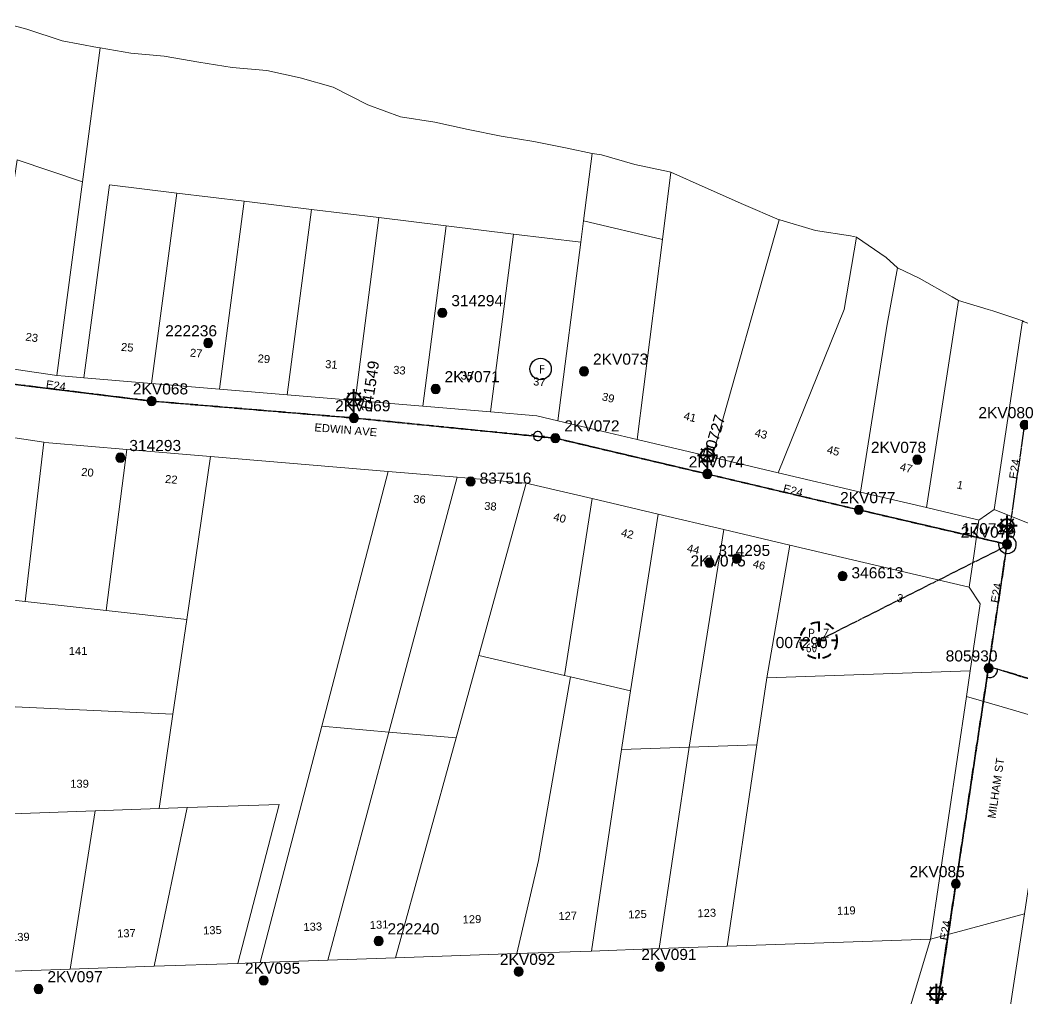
# Model space of a CAD drawing. Header units: metres. Extents: x 267914 to 271639, y 6093026 to 6094842.
# Drawn here: x 270891.3 to 271116.8, y 6094183.7 to 6094403.7 of the extents above; entities that cross this region are included whole.
import ezdxf
from ezdxf.enums import TextEntityAlignment as Align

# ---------------------------------------------------------------- set-up
doc = ezdxf.new("R2010")
doc.units = ezdxf.units.M
doc.linetypes.add('Cable Exist OH', pattern=[1, 1, 0])
doc.linetypes.add('Dash', pattern=[5, 3, -2])
doc.layers.get('0').update_dxf_attribs({"color": 6})
doc.layers.add('Cadastre Land Parcels_SP_EXT', color=9, linetype='Continuous', lineweight=5)
doc.layers.add('Cadastre Roads_SP_EXT', color=9, linetype='Continuous', lineweight=5)
for name, color, linetype in [('Equip_SL_EXT', 7, 'Continuous'), ('Equip_SP_HV_EXT', 7, 'Continuous'), ('Equip_SP_LV_EXT', 7, 'Continuous'), ('Equip_SP_SL_EXT', 7, 'Continuous'), ('Mains_HV_EXT', 7, 'Continuous'), ('Mains_LV_EXT', 7, 'Continuous'), ('Mains_SL_EXT', 7, 'Continuous'), ('OH_Details_SP_MISC', 7, 'Continuous'), ('SupportsOH_SP_TR_HV_LV_SL_EXT', 7, 'Continuous')]:
    doc.layers.add(name, color=color, linetype=linetype)
doc.layers.get('0').freeze()
doc.styles.add('iecARIAL', font='arial.ttf', dxfattribs={"height": 2})
doc.styles.add('iecISOCP', font='isocp.shx')
doc.styles.add('IESYMBOL1', font='isocp.shx')
doc.styles.add('POLE_LABEL', font='arial.ttf')
doc.styles.add('SLCP_LABEL', font='arial.ttf', dxfattribs={"height": 3.5})
doc.styles.get("Standard").update_dxf_attribs({"font": 'arial.ttf'})

# ---------------------------------------------------------------- blocks, each defined once
blk = doc.blocks.new('LV_OH_LINKS_OPEN_EXT')
for p, q in [((-0.17, 4.97), (-0.17, 5.46)), ((0.17, 4.97), (0.17, 5.46)), ((-0.17, 3), (-0.17, 2.5)), ((0.17, 3), (0.17, 2.5))]:
    blk.add_line(p, q)
blk.add_lwpolyline([(0, 2.99, 1), (0, 4.98, 1)], format="xyb", close=True)
at = {"flags": 9}
for tag, p in [('ACTUAL_STATUS', (0, 0)), ('CONSTRUCTED_VOLTAGE', (0, -0.2)), ('OPERATING_VOLTAGE', (0, -0.6)), ('ORIENTATION', (0, -0.8)), ('OWNED_BY', (0, -1)), ('STATE', (0, -1.2)), ('SWITCH_TYPE', (0, -1.4)), ('NO_PHASES', (0, -0.4)), ('USAGE', (0, -1.6)), ('LEGEND', (0, -1.8)), ('NOTES', (0, -2))]:
    blk.add_attdef(tag, text='', height=0.2, dxfattribs=at).set_placement(p, align=Align.MIDDLE_LEFT)
at = {"flags": 1}
blk.add_attdef('Z', (0, 0), '', height=0.2, dxfattribs=at)
blk = doc.blocks.new('SL_LANTERN_EXT')
at = {"lineweight": 40}
for p, q in [((-1.46, 5.68), (-1.06, 5.28)), ((0, 1.97), (0, 6.47)), ((1.46, 5.68), (1.06, 5.28)), ((-2.25, 4.22), (2.25, 4.22)), ((-1.46, 2.76), (-1.06, 3.16)), ((0, 0), (0, 2.72)), ((1.46, 2.76), (1.06, 3.16))]:
    blk.add_line(p, q, dxfattribs=at)
blk.add_circle((0, 4.22), 1.5, dxfattribs=at)
at = {"style": 'iecARIAL', "flags": 8}
blk.add_attdef('ASSET_NUM', (1.5, 1.5), '', height=2.5, dxfattribs=at)
for tag, p, height, flags in [('OPERATING_VOLTAGE', (0.98, -1.65), 0.2, 9), ('ORIENTATION', (0.98, -1.85), 0.2, 9), ('OWNED_BY', (0.98, -2.05), 0.2, 9), ('STATE', (0.98, -2.25), 0.2, 9), ('CONSTRUCTED_VOLTAGE', (0.98, -0.65), 0.2, 9), ('CONTROL_TYPE', (0.98, -0.85), 0.2, 9), ('LANTERN_PURPOSE', (0.98, -1.05), 0.2, 9), ('LANTERN_TYPE', (0.98, -1.25), 0.2, 9), ('NO_PHASES', (0.98, -1.45), 0.2, 9), ('USAGE', (0.98, -2.45), 0.2, 9), ('LNUMBER', (2.18, -3.25), 2.5, 8), ('CEXIST', (0.98, -2.65), 0.2, 9), ('CNEW', (0.98, -2.85), 0.2, 9), ('CNUMBER', (0.98, -3.05), 0.2, 9), ('CREMOVE', (0.98, -3.25), 0.2, 9), ('CREPLACE', (0.98, -3.45), 0.2, 9), ('LKINGHEIGHT', (0.98, -3.65), 0.2, 9), ('LBRACKET', (0.98, -3.85), 0.2, 9), ('LBRACKETVOCAB', (0.98, -4.05), 0.2, 9), ('LCATEGORY', (0.98, -4.25), 0.2, 9), ('LCHARGE1', (0.98, -4.45), 0.2, 9), ('LCHARGE1PERCENT', (0.98, -4.65), 0.2, 9), ('LCHARGE2', (0.98, -4.85), 0.2, 9), ('LCHARGE2PERCENT', (0.98, -5.05), 0.2, 9), ('LCHARGE3', (0.98, -5.25), 0.2, 9), ('LCHARGE3PERCENT', (0.98, -5.45), 0.2, 9), ('LEXIST', (0.98, -5.65), 0.2, 9), ('LLAMP', (0.98, -5.85), 0.2, 9), ('LLAMPVOCAB', (0.98, -6.05), 0.2, 9), ('LMAST', (0.98, -6.25), 0.2, 9), ('LMASTVOCAB', (0.98, -6.45), 0.2, 9), ('LNEW', (0.98, -6.65), 0.2, 9), ('LANTNUMBER', (0.98, -6.85), 0.2, 9), ('LOUTREACH', (0.98, -7.25), 0.2, 9), ('LOUTREACHVOCAB', (0.98, -7.45), 0.2, 9), ('LRATECODE', (0.98, -7.65), 0.2, 9), ('LREMOVE', (0.98, -7.85), 0.2, 9), ('LREPLACE', (0.98, -8.05), 0.2, 9), ('LTYPE', (0.98, -8.25), 0.2, 9), ('LTYPEVOCAB', (0.98, -8.45), 0.2, 9), ('LEGEND', (0.98, -8.65), 0.2, 9), ('LOCATION', (0.98, -8.85), 0.2, 9), ('NOTES', (0.98, -9.05), 0.2, 9), ('STREETNAME', (0.98, -9.25), 0.2, 9), ('SUBURB', (0.98, -9.45), 0.2, 1)]:
    blk.add_attdef(tag, p, '', height=height, dxfattribs=dict(flags=flags))
blk = doc.blocks.new('POLE_EXT')
blk.add_hatch(color=256).paths.add_polyline_path([(-1, 0, 1), (1, 0, 1)])
blk.add_lwpolyline([(-1, 0, 1), (1, 0, 1)], format="xyb", close=True)
for tag, height, flags, p in [('pNumber', 2.5, 8, (-17.84, 2.07)), ('OWNED_BY', 0.2, 9, (1.35, -0.4)), ('SPECIAL_USE', 0.2, 9, (1.35, -0.8)), ('STATE', 0.2, 9, (1.35, -1)), ('cLV', 0.2, 9, (1.35, -1.4)), ('hDepth', 0.2, 9, (1.35, -1.6)), ('hDia', 0.2, 9, (1.35, -1.8)), ('cHV', 0.2, 9, (1.35, -2)), ('PARENT', 0.2, 9, (1.35, -0.6)), ('USAGE', 0.2, 9, (1.35, -1.2)), ('LBRACKET', 0.2, 9, (1.35, -2.2)), ('cLinedev', 0.2, 9, (1.35, -3.4)), ('pExisting', 0.2, 9, (1.35, -3.8)), ('pFooting', 0.2, 9, (1.35, -4.4)), ('pNew', 0.2, 9, (1.35, -4.6)), ('LExisting', 0.2, 9, (1.35, -2.4)), ('LANTNUMBER', 0.2, 9, (1.35, -2.6)), ('LOther', 0.2, 9, (1.35, -2.8)), ('LRemove', 0.2, 9, (1.35, -3)), ('LEGEND', 0.2, 9, (1.35, -3.2)), ('LOCATION', 0.2, 9, (1.35, -3.6)), ('PFNUMBER', 0.2, 9, (1.35, -4)), ('NEWPFNUMBER', 0.2, 9, (1.35, -4.2)), ('pRelocate', 0.2, 9, (1.35, -5)), ('pRemove', 0.2, 9, (1.35, -5.2)), ('pReplace', 0.2, 9, (1.35, -5.4)), ('pStay', 0.2, 9, (1.35, -5.6)), ('pType', 0.2, 9, (1.35, -5.8)), ('cspan', 0.2, 9, (1.35, -6)), ('STREETNAME', 0.2, 9, (1.35, -6.2)), ('SUBURB', 0.2, 9, (1.35, -6.4)), ('NOTES', 0.2, 9, (1.35, -6.6)), ('MAINTAINED_BY', 0.2, 9, (1.36, -6.81)), ('OPERATED_BY', 0.2, 9, (1.36, -7.01))]:
    blk.add_attdef(tag, text='', height=height, dxfattribs=dict(flags=flags)).set_placement(p, align=Align.MIDDLE_LEFT)
at = {"style": 'POLE_LABEL'}
for tag, height, flags, p in [('ASSET_NUM', 2.5, 8, (2, 2)), ('STRUCTURE_PLANT_NUMBER', 0.2, 9, (1.35, 0.03)), ('STREET_CODE', 0.2, 9, (1.35, -0.2))]:
    blk.add_attdef(tag, text='', height=height, dxfattribs=dict(at, flags=flags)).set_placement(p, align=Align.MIDDLE_LEFT)
at = {"flags": 1}
blk.add_attdef('Z', (1.35, -7.33), '', height=0.2, dxfattribs=at)
blk = doc.blocks.new('FAULT_INDICATOR_MANUAL_EXT')
blk.add_circle((0, 0), 2.4)
at = {"insert": (-0.28, 0.92), "char_height": 2, "width": 1.2998, "attachment_point": 1, "style": 'iecISOCP'}
blk.add_mtext('F', dxfattribs=at)
for tag, height, flags, p in [('ASSET_NUM', 2.5, 8, (2, 2)), ('STREET_CODE', 0.2, 9, (1.5, 0)), ('CONSTRUCTED_VOLTAGE', 0.2, 9, (1.5, -0.2)), ('OPERATING_VOLTAGE', 0.2, 9, (1.5, -0.8)), ('ORIENTATION', 0.2, 9, (1.5, -1)), ('OWNED_BY', 0.2, 9, (1.5, -1.2)), ('STATE', 0.2, 9, (1.5, -1.4)), ('STREETNAME', 0.2, 9, (1.5, -2.2)), ('FLITE_NUMBER', 0.2, 9, (1.5, -0.4)), ('USAGE', 0.2, 9, (1.5, -1.6)), ('LEGEND', 0.2, 9, (1.5, -1.8)), ('LOCATION', 0.2, 9, (1.5, -2)), ('INDICATOR_TYPE', 0.2, 9, (1.5, -0.6)), ('SUBURB', 0.2, 9, (1.5, -2.4)), ('Z', 0.2, 1, (1.5, -2.8)), ('NOTES', 0.2, 9, (1.5, -2.6))]:
    blk.add_attdef(tag, text='', height=height, dxfattribs=dict(flags=flags)).set_placement(p, align=Align.MIDDLE_LEFT)
blk = doc.blocks.new('SLCP_ZELL_EXT')
blk.add_wipeout([(-0.24, 7.5), (-0.71, 7.47), (-1.17, 7.41), (-1.64, 7.32), (-2.09, 7.21), (-2.54, 7.06), (-2.98, 6.89), (-3.41, 6.69), (-3.82, 6.46), (-4.22, 6.21), (-4.6, 5.93), (-4.96, 5.63), (-5.31, 5.31), (-5.63, 4.96), (-5.93, 4.6), (-6.21, 4.22), (-6.46, 3.82), (-6.69, 3.41), (-6.89, 2.98), (-7.06, 2.54), (-7.21, 2.09), (-7.32, 1.64), (-7.41, 1.17), (-7.47, 0.71), (-7.5, 0.24), (-7.5, -0.24), (-7.47, -0.71), (-7.41, -1.17), (-7.32, -1.64), (-7.21, -2.09), (-7.06, -2.54), (-6.89, -2.98), (-6.69, -3.41), (-6.46, -3.82), (-6.21, -4.22), (-5.93, -4.6), (-5.63, -4.96), (-5.31, -5.31), (-4.96, -5.63), (-4.6, -5.93), (-4.22, -6.21), (-3.82, -6.46), (-3.41, -6.69), (-2.98, -6.89), (-2.54, -7.06), (-2.09, -7.21), (-1.64, -7.32), (-1.17, -7.41), (-0.71, -7.47), (-0.24, -7.5), (0.24, -7.5), (0.71, -7.47), (1.17, -7.41), (1.64, -7.32), (2.09, -7.21), (2.54, -7.06), (2.98, -6.89), (3.41, -6.69), (3.82, -6.46), (4.22, -6.21), (4.6, -5.93), (4.96, -5.63), (5.31, -5.31), (5.63, -4.96), (5.93, -4.6), (6.21, -4.22), (6.46, -3.82), (6.69, -3.41), (6.89, -2.98), (7.06, -2.54), (7.21, -2.09), (7.32, -1.64), (7.41, -1.17), (7.47, -0.71), (7.5, -0.24), (7.5, 0.24), (7.47, 0.71), (7.41, 1.17), (7.32, 1.64), (7.21, 2.09), (7.06, 2.54), (6.89, 2.98), (6.69, 3.41), (6.46, 3.82), (6.21, 4.22), (5.93, 4.6), (5.63, 4.96), (5.31, 5.31), (4.96, 5.63), (4.6, 5.93), (4.22, 6.21), (3.82, 6.46), (3.41, 6.69), (2.98, 6.89), (2.54, 7.06), (2.09, 7.21), (1.64, 7.32), (1.17, 7.41), (0.71, 7.47), (0.24, 7.5)])
at = {"linetype": 'Dash', "lineweight": 40, "ltscale": 0.7}
for p, q in [((0, 4.11), (0, -4.11)), ((-4.11, 0), (4.11, 0))]:
    blk.add_line(p, q, dxfattribs=at)
blk.add_circle((0, 0), 4.11, dxfattribs=at)
at = {"lineweight": 40, "style": 'IESYMBOL1'}
for s, p in [('P', (-1.6, 0)), ('Z', (1.7, 0)), ('60', (-1.61, -3.31))]:
    blk.add_text(s, height=2, dxfattribs=at).set_placement(p, align=Align.BOTTOM_CENTER)
at = {"style": 'SLCP_LABEL'}
for tag, height, flags, p in [('ASSET_NUM', 2.5, 8, (2, 2)), ('STREET_CODE', 0.2, 9, (0, -0.2))]:
    blk.add_attdef(tag, text='', height=height, dxfattribs=dict(at, flags=flags)).set_placement(p, align=Align.MIDDLE_LEFT)
at = {"flags": 1}
blk.add_attdef('Z', (0, 0), '', height=0.2, dxfattribs=at)
at = {"flags": 9}
for tag, p in [('CONSTRUCTED_VOLTAGE', (0, -0.4)), ('CONTROL_TYPE', (0, -0.6)), ('OPERATING_VOLTAGE', (0, -1)), ('ORIENTATION', (0, -1.2)), ('OWNED_BY', (0, -1.4)), ('STATE', (0, -2)), ('NO_PHASES', (0, -0.8)), ('USAGE', (0, -1.6)), ('LOCATION', (0, -1.8)), ('NOTES', (0, -2.2))]:
    blk.add_attdef(tag, text='', height=0.2, dxfattribs=at).set_placement(p, align=Align.MIDDLE_LEFT)

msp = doc.modelspace()

# ---------------------------------------------------------------- linework, layer by layer
at = {"layer": 'Cadastre Land Parcels_SP_EXT', "linetype": 'Continuous'}
msp.add_lwpolyline([(270890.68209, 6094372.22615), (270905.34901, 6094367.34171), (270909.33626, 6094397.42568), (270909.33626, 6094397.42568), (270908.74099, 6094397.50412), (270900.8126, 6094399.01125), (270892.85772, 6094401.63031), (270885.22216, 6094403.65843)], dxfattribs=at)
for points in [[(271019.90927, 6094373.70634), (271014.33954, 6094374.85952), (271006.84602, 6094376.37293), (270999.44542, 6094377.57116), (270992.05234, 6094379.08704), (270984.56102, 6094380.70794), (270976.85869, 6094381.89751), (270969.48971, 6094384.58124), (270961.67687, 6094388.54825), (270954.27954, 6094390.67998), (270946.78823, 6094392.29983), (270939.00542, 6094392.99571), (270931.51799, 6094394.20569), (270923.73015, 6094395.51452), (270916.24679, 6094396.21402), (270909.33626, 6094397.42568), (270905.34901, 6094367.34171), (270899.57763, 6094323.79868), (270901.45946, 6094323.64047), (270905.66065, 6094323.28847), (270911.40536, 6094366.62975), (270926.5401, 6094364.7881), (270941.67563, 6094362.94752), (270956.81124, 6094361.10481), (270971.94669, 6094359.26511), (270987.08142, 6094357.42434), (271002.21686, 6094355.58367), (271017.35239, 6094353.74282), (271017.97222, 6094358.58274), (271019.90927, 6094373.70634)], [(270905.34901, 6094367.34171), (270890.68209, 6094372.22615), (270883.77784, 6094326.1538), (270899.57763, 6094323.79868), (270905.34901, 6094367.34171)], [(271037.64389, 6094369.46072), (271037.2963, 6094369.58624), (271029.55519, 6094371.21271), (271022.01194, 6094373.39947), (271019.90927, 6094373.70634), (271017.97222, 6094358.58274), (271035.72398, 6094354.33456), (271037.64389, 6094369.46072)], [(271061.93607, 6094358.80604), (271053.91821, 6094362.20172), (271045.35798, 6094366.03739), (271037.64389, 6094369.46072), (271035.72398, 6094354.33456), (271030.02247, 6094309.4312), (271046.94143, 6094305.45146), (271061.93607, 6094358.80604)], [(270926.5401, 6094364.7881), (270911.40536, 6094366.62975), (270905.66065, 6094323.28847), (270920.90191, 6094322.00676), (270926.5401, 6094364.7881)], [(270941.67563, 6094362.94752), (270926.5401, 6094364.7881), (270920.90191, 6094322.00676), (270936.14229, 6094320.72612), (270941.67563, 6094362.94752)], [(270956.81124, 6094361.10481), (270941.67563, 6094362.94752), (270936.14229, 6094320.72612), (270951.38267, 6094319.44635), (270956.81124, 6094361.10481)], [(270971.94669, 6094359.26511), (270956.81124, 6094361.10481), (270951.38267, 6094319.44635), (270966.62385, 6094318.16553), (270971.94669, 6094359.26511)], [(270987.08142, 6094357.42434), (270971.94669, 6094359.26511), (270966.62385, 6094318.16553), (270981.86511, 6094316.8848), (270987.08142, 6094357.42434)], [(271035.72398, 6094354.33456), (271017.97222, 6094358.58274), (271017.35239, 6094353.74282), (271012.21267, 6094313.6202), (271030.02247, 6094309.4312), (271035.72398, 6094354.33456)], [(271079.37867, 6094354.87135), (271078.02118, 6094355.14342), (271070.12291, 6094356.36895), (271062.12996, 6094358.75322), (271061.93607, 6094358.80604), (271046.94143, 6094305.45146), (271061.78414, 6094301.96135), (271076.58003, 6094338.61144), (271079.37867, 6094354.87135)], [(271002.21686, 6094355.58367), (270987.08142, 6094357.42434), (270981.86511, 6094316.8848), (270997.10549, 6094315.60397), (271002.21686, 6094355.58367)], [(271017.35239, 6094353.74282), (271002.21686, 6094355.58367), (270997.10549, 6094315.60397), (271007.48873, 6094314.73116), (271012.21267, 6094313.6202), (271017.35239, 6094353.74282)], [(271086.2513, 6094335.34225), (271088.59706, 6094347.96763), (271086.00468, 6094350.29996), (271079.37867, 6094354.87135), (271076.58003, 6094338.61144), (271061.78414, 6094301.96135), (271080.27445, 6094297.61141), (271086.2513, 6094335.34225)], [(271102.32183, 6094340.67869), (271100.8367, 6094341.47386), (271093.46675, 6094345.64731), (271088.59706, 6094347.96763), (271086.2513, 6094335.34225), (271080.27445, 6094297.61141), (271095.11548, 6094294.12121), (271102.32183, 6094340.67869)], [(271110.33245, 6094293.66347), (271116.65097, 6094336.10368), (271115.37377, 6094336.52211), (271109.98513, 6094338.28991), (271108.92266, 6094338.63909), (271102.32183, 6094340.67869), (271095.11548, 6094294.12121), (271106.65199, 6094291.37398), (271106.87617, 6094291.32098), (271110.33245, 6094293.66347)], [(270896.65205, 6094308.82012), (270878.04902, 6094311.59252), (270873.80084, 6094275.1115), (270879.81532, 6094274.43929), (270892.49255, 6094273.02394), (270896.65205, 6094308.82012)], [(270915.35383, 6094307.1736), (270897.81203, 6094308.64751), (270896.65205, 6094308.82012), (270892.49255, 6094273.02394), (270910.65719, 6094270.99264), (270915.35383, 6094307.1736)], [(270934.12557, 6094305.59739), (270915.35383, 6094307.1736), (270910.65719, 6094270.99264), (270928.79152, 6094268.96647), (270934.12557, 6094305.59739)], [(270959.14137, 6094244.9756), (270974.09644, 6094302.23704), (270934.12557, 6094305.59739), (270928.79152, 6094268.96647), (270925.69643, 6094247.71055), (270922.60479, 6094226.48166), (270928.90838, 6094226.70046), (270949.60065, 6094227.42196), (270940.27706, 6094191.71359), (270945.27598, 6094191.88725), (270959.14137, 6094244.9756)], [(270959.14137, 6094244.9756), (270974.25278, 6094243.68956), (270989.5936, 6094300.93484), (270974.09644, 6094302.23704), (270959.14137, 6094244.9756)], [(270994.42937, 6094260.86743), (271005.09076, 6094299.63167), (270989.5936, 6094300.93484), (270974.25278, 6094243.68956), (270989.35192, 6094242.40715), (270994.42937, 6094260.86743)], [(271019.91624, 6094296.14518), (271005.09076, 6094299.63167), (270994.42937, 6094260.86743), (271013.74736, 6094256.38146), (271019.91624, 6094296.14518)], [(271034.74164, 6094292.6586), (271019.91624, 6094296.14518), (271013.74736, 6094256.38146), (271015.06652, 6094256.07662), (271028.55208, 6094252.93516), (271034.74164, 6094292.6586)], [(271049.56624, 6094289.17194), (271034.74164, 6094292.6586), (271028.55208, 6094252.93516), (271026.5093, 6094239.72634), (271041.74686, 6094240.2574), (271049.56624, 6094289.17194)], [(271059.22938, 6094255.86816), (271064.39083, 6094285.6843), (271049.56624, 6094289.17194), (271041.74686, 6094240.2574), (271056.98432, 6094240.78748), (271059.22938, 6094255.86816)], [(271104.66194, 6094276.21328), (271064.39083, 6094285.6843), (271059.22938, 6094255.86816), (271104.94195, 6094257.46115), (271107.18242, 6094272.49889), (271104.66194, 6094276.21328)], [(270928.79152, 6094268.96647), (270910.65719, 6094270.99264), (270892.49255, 6094273.02394), (270879.81532, 6094274.43929), (270877.28751, 6094252.92915), (270876.94637, 6094249.91136), (270885.29389, 6094249.56712), (270925.69643, 6094247.71055), (270928.79152, 6094268.96647)], [(271013.74736, 6094256.38146), (270994.42937, 6094260.86743), (270989.35192, 6094242.40715), (270975.75082, 6094192.94971), (271003.01309, 6094193.90062), (271007.89364, 6094214.81363), (271015.06652, 6094256.07662), (271013.74736, 6094256.38146)], [(271104.07744, 6094251.6508), (271104.94195, 6094257.46115), (271059.22938, 6094255.86816), (271056.98432, 6094240.78748), (271050.24931, 6094195.54643), (271095.96153, 6094197.14048), (271104.07744, 6094251.6508)], [(271028.55208, 6094252.93516), (271015.06652, 6094256.07662), (271007.89364, 6094214.81363), (271003.01309, 6094193.90062), (271019.77367, 6094194.48432), (271026.5093, 6094239.72634), (271028.55208, 6094252.93516)], [(270874.31697, 6094189.41535), (270877.02198, 6094224.893), (270908.217, 6094225.97993), (270922.60479, 6094226.48166), (270925.69643, 6094247.71055), (270885.29389, 6094249.56712), (270876.94637, 6094249.91136), (270874.00763, 6094224.78656), (270871.29767, 6094189.30882), (270874.31697, 6094189.41535)], [(270974.25278, 6094243.68956), (270959.14137, 6094244.9756), (270945.27598, 6094191.88725), (270960.51335, 6094192.41945), (270974.25278, 6094243.68956)], [(270989.35192, 6094242.40715), (270974.25278, 6094243.68956), (270960.51335, 6094192.41945), (270975.75082, 6094192.94971), (270989.35192, 6094242.40715)], [(271041.74686, 6094240.2574), (271026.5093, 6094239.72634), (271019.77367, 6094194.48432), (271035.01185, 6094195.01537), (271041.74686, 6094240.2574)], [(271056.98432, 6094240.78748), (271041.74686, 6094240.2574), (271035.01185, 6094195.01537), (271050.24931, 6094195.54643), (271056.98432, 6094240.78748)], [(270902.58305, 6094190.39805), (270908.217, 6094225.97993), (270877.02198, 6094224.893), (270874.31697, 6094189.41535), (270902.58305, 6094190.39805)], [(270928.90838, 6094226.70046), (270922.60479, 6094226.48166), (270908.217, 6094225.97993), (270902.58305, 6094190.39805), (270921.42926, 6094191.05577), (270928.90838, 6094226.70046)], [(270928.90838, 6094226.70046), (270921.42926, 6094191.05577), (270940.27706, 6094191.71359), (270949.60065, 6094227.42196), (270928.90838, 6094226.70046)]]:
    msp.add_lwpolyline(points, close=True, dxfattribs=at)
at = {"layer": 'Cadastre Roads_SP_EXT', "linetype": 'Continuous'}
for points in [[(271136.20519, 6094330.15869), (271132.57212, 6094331.40689), (271124.82788, 6094333.06121), (271117.01759, 6094335.86819), (271116.65094, 6094336.1037), (271110.3324, 6094293.66352), (271121.67607, 6094289.09537), (271129.56416, 6094285.91822), (271132.00466, 6094302.17902), (271133.96637, 6094315.24544), (271136.20519, 6094330.15869)], [(271123.57332, 6094246.00491), (271112.07503, 6094249.33527), (271104.07744, 6094251.65082), (271095.96152, 6094197.14048), (271104.71554, 6094199.49012), (271117.09026, 6094202.81527), (271119.80567, 6094220.90797), (271122.06894, 6094235.98309), (271123.57332, 6094246.00491)]]:
    msp.add_lwpolyline(points, close=True, dxfattribs=at)
for points in [[(270878.04899, 6094311.5925), (270896.6521, 6094308.82005), (270897.812, 6094308.64759), (270915.35384, 6094307.17359), (270934.12553, 6094305.59742), (270974.0965, 6094302.23703), (270989.59363, 6094300.93488), (271005.09076, 6094299.63166), (271019.91624, 6094296.14517), (271034.74162, 6094292.6586), (271049.5663, 6094289.17193), (271064.3909, 6094285.6843), (271104.66194, 6094276.21324), (271105.7866, 6094283.8312), (271106.8762, 6094291.32094), (271106.65199, 6094291.37401), (271095.11547, 6094294.12121), (271080.27445, 6094297.61149), (271061.78411, 6094301.96134), (271046.94142, 6094305.45145), (271030.02248, 6094309.43121), (271012.21271, 6094313.62017), (271007.4887, 6094314.73115), (270997.10545, 6094315.60396), (270981.86511, 6094316.88475), (270966.6239, 6094318.16554), (270951.38268, 6094319.44632), (270936.14234, 6094320.72605), (270920.90192, 6094322.00684), (270905.6607, 6094323.28851), (270901.45946, 6094323.64049), (270899.57767, 6094323.79874), (270883.77783, 6094326.15376)], [(271117.09026, 6094202.81527), (271114.38784, 6094184.8183), (271111.64719, 6094166.56276), (271111.64719, 6094166.56276), (271142.54378, 6094147.46011)], [(271089.9064, 6094176.90513), (271092.88857, 6094186.86593), (271095.96152, 6094197.14048), (271050.24926, 6094195.54647), (271035.01184, 6094195.0154), (271019.77362, 6094194.48433), (271003.0131, 6094193.90054), (270975.75082, 6094192.94967), (270960.5134, 6094192.41948), (270945.27598, 6094191.88726), (270940.27699, 6094191.71356), (270921.42919, 6094191.05577), (270902.58307, 6094190.39807), (270874.31693, 6094189.4154)]]:
    msp.add_lwpolyline(points, dxfattribs=at)
at = {"layer": 'Mains_HV_EXT', "linetype": 'Cable Exist OH'}
for points in [[(270804.49989, 6094333.98848), (270867.74587, 6094324.55065), (270920.88418, 6094318.04271), (270966.36583, 6094314.24645), (271011.65822, 6094309.71681), (271079.87728, 6094293.61071), (271113.17555, 6094285.85846)], [(271113.20466, 6094285.85162), (271097.33138, 6094180.6705)]]:
    msp.add_lwpolyline(points, dxfattribs=at)
at = {"layer": 'Mains_HV_EXT', "linetype": 'Continuous'}
msp.add_lwpolyline([(271111.34942, 6094286.28355, 0.431877411), (271112.93175, 6094283.85305)], format="xyb", dxfattribs=at)
at = {"layer": 'Mains_LV_EXT', "linetype": 'Cable Exist OH'}
for points in [[(270867.74587, 6094324.55065), (270920.88418, 6094318.04271)], [(270920.88418, 6094318.04271), (270966.36583, 6094314.24645)], [(270966.36583, 6094314.24645), (271011.65822, 6094309.71681)], [(271113.31277, 6094285.82651), (271117.18268, 6094312.69725)], [(271045.96098, 6094301.61821), (271011.65822, 6094309.71681)], [(271079.87728, 6094293.61071), (271045.96098, 6094301.61821)], [(271113.31277, 6094285.82651), (271079.87728, 6094293.61071)], [(271113.20466, 6094285.85162), (271109.06957, 6094258.4516)], [(271101.69261, 6094209.56991), (271109.06957, 6094258.4516)], [(271109.06957, 6094258.4516), (271141.7816, 6094248.29472)], [(271097.20075, 6094180.49432), (271101.69261, 6094209.56991)]]:
    msp.add_lwpolyline(points, dxfattribs=at)
at = {"layer": 'Mains_LV_EXT', "linetype": 'Continuous'}
for points in [[(271111.34942, 6094286.28355, 2.568558746), (271113.59592, 6094287.79235)], [(271108.73696, 6094255.98731, 0.531540243), (271111.03713, 6094257.86627)]]:
    msp.add_lwpolyline(points, format="xyb", dxfattribs=at)
at = {"layer": 'Mains_SL_EXT', "linetype": 'Cable Exist OH'}
for points in [[(270966.36583, 6094314.24645), (270920.88418, 6094318.04271), (270867.74587, 6094324.55065)], [(271045.84428, 6094301.64574), (271011.65822, 6094309.71681), (270966.36583, 6094314.24645)], [(271113.20466, 6094285.85162), (271079.87728, 6094293.61071), (271045.84428, 6094301.64574)], [(271109.06957, 6094258.4516), (271113.20466, 6094285.85162)], [(271109.06957, 6094258.4516), (271101.69261, 6094209.56991), (271097.33138, 6094180.6705)], [(271109.06957, 6094258.4516), (271155.9698, 6094244.51648), (271177.12097, 6094238.45157), (271215.5363, 6094227.41231)]]:
    msp.add_lwpolyline(points, dxfattribs=at)
at = {"layer": 'OH_Details_SP_MISC', "color": 7, "linetype": 'Continuous', "flags": 128}
msp.add_lwpolyline([(270688.15339, 6094279.67559), (270698.49218, 6094349.83204), (270780.8594, 6094337.55544), (270804.49997, 6094333.98846), (270867.74588, 6094324.55065), (270920.88414, 6094318.04271)], dxfattribs=at)

# ---------------------------------------------------------------- block references
at = {"layer": 'Equip_SP_HV_EXT'}
msp.add_blockref('FAULT_INDICATOR_MANUAL_EXT', (271008.32698, 6094325.25898), dxfattribs=at)
at = {"layer": 'Equip_SP_LV_EXT', "rotation": 83.04501214045482}
msp.add_blockref('LV_OH_LINKS_OPEN_EXT', (271011.65817, 6094309.71676), dxfattribs=at)
at = {"layer": 'Equip_SP_SL_EXT'}
ref = msp.add_blockref('SL_LANTERN_EXT', (270966.36586, 6094314.24646), dxfattribs=at)
ref.add_attrib('ASSET_NUM', '141549', dxfattribs={"layer": '0', "height": 2.5, "rotation": 81.3748401, "style": 'iecARIAL'}).set_placement((270967.86586, 6094315.74646), align=Align.TOP_LEFT)
ref = msp.add_blockref('SL_LANTERN_EXT', (271045.84425, 6094301.64577), dxfattribs=at)
ref.add_attrib('ASSET_NUM', '170727', dxfattribs={"layer": '0', "height": 2.5, "rotation": 73.5538936, "style": 'iecARIAL'}).set_placement((271047.34425, 6094303.14577), align=Align.BOTTOM_LEFT)
ref = msp.add_blockref('SL_LANTERN_EXT', (271113.20472, 6094285.85163), dxfattribs=at)
ref.add_attrib('ASSET_NUM', '170728', dxfattribs={"layer": '0', "height": 2.5, "rotation": 359.8916747, "style": 'iecARIAL'}).set_placement((271114.70472, 6094287.35163), align=Align.BOTTOM_RIGHT)
ref = msp.add_blockref('SL_LANTERN_EXT', (271097.33136, 6094180.6705), dxfattribs=at)
ref.add_attrib('ASSET_NUM', '141325', dxfattribs={"layer": '0', "height": 2.5, "rotation": 0.0862258, "style": 'iecARIAL'}).set_placement((271098.83136, 6094182.1705), align=Align.TOP_RIGHT)
at = {"layer": 'SupportsOH_SP_TR_HV_LV_SL_EXT'}
ref = msp.add_blockref('POLE_EXT', (270986.2617, 6094337.87167), dxfattribs=at)
ref.add_attrib('ASSET_NUM', '314294', dxfattribs={"layer": '0', "height": 2.5, "style": 'POLE_LABEL'}).set_placement((270988.2617, 6094338.62167), align=Align.BOTTOM_LEFT)
ref = msp.add_blockref('POLE_EXT', (270933.59849, 6094331.09182), dxfattribs=at)
ref.add_attrib('ASSET_NUM', '222236', dxfattribs={"layer": '0', "height": 2.5, "style": 'POLE_LABEL'}).set_placement((270935.59849, 6094331.84182), align=Align.BOTTOM_RIGHT)
ref = msp.add_blockref('POLE_EXT', (271018.11246, 6094324.72592), dxfattribs=at)
ref.add_attrib('ASSET_NUM', '2KV073', dxfattribs={"layer": '0', "height": 2.5, "style": 'POLE_LABEL'}).set_placement((271020.11246, 6094325.47592), align=Align.BOTTOM_LEFT)
ref = msp.add_blockref('POLE_EXT', (270984.75316, 6094320.77552), dxfattribs=at)
ref.add_attrib('ASSET_NUM', '2KV071', dxfattribs={"layer": '0', "height": 2.5, "style": 'POLE_LABEL'}).set_placement((270986.75316, 6094321.52552), align=Align.BOTTOM_LEFT)
ref = msp.add_blockref('POLE_EXT', (270920.88414, 6094318.04271), dxfattribs=at)
ref.add_attrib('ASSET_NUM', '2KV068', dxfattribs={"layer": '0', "height": 2.5, "style": 'POLE_LABEL'}).set_placement((270922.88414, 6094318.79271), align=Align.BOTTOM_CENTER)
ref = msp.add_blockref('POLE_EXT', (270966.36589, 6094314.24646), dxfattribs=at)
ref.add_attrib('ASSET_NUM', '2KV069', dxfattribs={"layer": '0', "height": 2.5, "style": 'POLE_LABEL'}).set_placement((270968.36589, 6094314.99646), align=Align.BOTTOM_CENTER)
ref = msp.add_blockref('POLE_EXT', (271117.18265, 6094312.69728), dxfattribs=at)
ref.add_attrib('ASSET_NUM', '2KV080', dxfattribs={"layer": '0', "height": 2.5, "style": 'POLE_LABEL'}).set_placement((271119.18265, 6094313.44728), align=Align.BOTTOM_RIGHT)
ref = msp.add_blockref('POLE_EXT', (271011.65818, 6094309.71676), dxfattribs=at)
ref.add_attrib('ASSET_NUM', '2KV072', dxfattribs={"layer": '0', "height": 2.5, "style": 'POLE_LABEL'}).set_placement((271013.65818, 6094310.46676), align=Align.BOTTOM_LEFT)
ref = msp.add_blockref('POLE_EXT', (270913.8701, 6094305.31342), dxfattribs=at)
ref.add_attrib('ASSET_NUM', '314293', dxfattribs={"layer": '0', "height": 2.5, "style": 'POLE_LABEL'}).set_placement((270915.8701, 6094306.06342), align=Align.BOTTOM_LEFT)
ref = msp.add_blockref('POLE_EXT', (271093.02238, 6094304.90063), dxfattribs=at)
ref.add_attrib('ASSET_NUM', '2KV078', dxfattribs={"layer": '0', "height": 2.5, "style": 'POLE_LABEL'}).set_placement((271095.02238, 6094305.65063), align=Align.BOTTOM_RIGHT)
ref = msp.add_blockref('POLE_EXT', (271045.84423, 6094301.64578), dxfattribs=at)
ref.add_attrib('ASSET_NUM', '2KV074', dxfattribs={"layer": '0', "height": 2.5, "style": 'POLE_LABEL'}).set_placement((271047.84423, 6094302.39578), align=Align.BOTTOM_CENTER)
ref = msp.add_blockref('POLE_EXT', (270992.62342, 6094299.98301), dxfattribs=at)
ref.add_attrib('ASSET_NUM', '837516', dxfattribs={"layer": '0', "height": 2.5, "style": 'POLE_LABEL'}).set_placement((270994.62342, 6094300.73301), align=Align.MIDDLE_LEFT)
ref = msp.add_blockref('POLE_EXT', (271079.87729, 6094293.61078), dxfattribs=at)
ref.add_attrib('ASSET_NUM', '2KV077', dxfattribs={"layer": '0', "height": 2.5, "style": 'POLE_LABEL'}).set_placement((271081.87729, 6094294.36078), align=Align.BOTTOM_CENTER)
ref = msp.add_blockref('POLE_EXT', (271113.2047, 6094285.85169), dxfattribs=at)
ref.add_attrib('ASSET_NUM', '2KV079', dxfattribs={"layer": '0', "height": 2.5, "style": 'POLE_LABEL'}).set_placement((271115.2047, 6094286.60169), align=Align.BOTTOM_RIGHT)
ref = msp.add_blockref('POLE_EXT', (271046.29599, 6094281.7483), dxfattribs=at)
ref.add_attrib('ASSET_NUM', '314295', dxfattribs={"layer": '0', "height": 2.5, "style": 'POLE_LABEL'}).set_placement((271048.29599, 6094282.4983), align=Align.BOTTOM_LEFT)
ref = msp.add_blockref('POLE_EXT', (271052.46893, 6094282.64875), dxfattribs=at)
ref.add_attrib('ASSET_NUM', '2KV075', dxfattribs={"layer": '0', "height": 2.5, "style": 'POLE_LABEL'}).set_placement((271054.46893, 6094283.39875), align=Align.TOP_RIGHT)
ref = msp.add_blockref('POLE_EXT', (271076.22392, 6094278.72038), dxfattribs=at)
ref.add_attrib('ASSET_NUM', '346613', dxfattribs={"layer": '0', "height": 2.5, "style": 'POLE_LABEL'}).set_placement((271078.22392, 6094279.47038), align=Align.MIDDLE_LEFT)
ref = msp.add_blockref('POLE_EXT', (271109.053, 6094258.04147), dxfattribs=at)
ref.add_attrib('ASSET_NUM', '805930', dxfattribs={"layer": '0', "height": 2.5, "style": 'POLE_LABEL'}).set_placement((271111.053, 6094258.79147), align=Align.BOTTOM_RIGHT)
ref = msp.add_blockref('POLE_EXT', (271101.69259, 6094209.56994), dxfattribs=at)
ref.add_attrib('ASSET_NUM', '2KV085', dxfattribs={"layer": '0', "height": 2.5, "style": 'POLE_LABEL'}).set_placement((271103.69259, 6094210.31994), align=Align.BOTTOM_RIGHT)
ref = msp.add_blockref('POLE_EXT', (270971.91822, 6094196.72289), dxfattribs=at)
ref.add_attrib('ASSET_NUM', '222240', dxfattribs={"layer": '0', "height": 2.5, "style": 'POLE_LABEL'}).set_placement((270973.91822, 6094197.47289), align=Align.BOTTOM_LEFT)
ref = msp.add_blockref('POLE_EXT', (271003.39683, 6094189.87034), dxfattribs=at)
ref.add_attrib('ASSET_NUM', '2KV092', dxfattribs={"layer": '0', "height": 2.5, "style": 'POLE_LABEL'}).set_placement((271005.39683, 6094190.62034), align=Align.BOTTOM_CENTER)
ref = msp.add_blockref('POLE_EXT', (271035.19267, 6094190.96024), dxfattribs=at)
ref.add_attrib('ASSET_NUM', '2KV091', dxfattribs={"layer": '0', "height": 2.5, "style": 'POLE_LABEL'}).set_placement((271037.19267, 6094191.71024), align=Align.BOTTOM_CENTER)
ref = msp.add_blockref('POLE_EXT', (270946.08833, 6094187.86722), dxfattribs=at)
ref.add_attrib('ASSET_NUM', '2KV095', dxfattribs={"layer": '0', "height": 2.5, "style": 'POLE_LABEL'}).set_placement((270948.08833, 6094188.61722), align=Align.BOTTOM_CENTER)
ref = msp.add_blockref('POLE_EXT', (270895.4612, 6094185.96276), dxfattribs=at)
ref.add_attrib('ASSET_NUM', '2KV097', dxfattribs={"layer": '0', "height": 2.5, "style": 'POLE_LABEL'}).set_placement((270897.4612, 6094186.71276), align=Align.BOTTOM_LEFT)

# ---------------------------------------------------------------- texts
at = {"layer": 'Cadastre Land Parcels_SP_EXT'}
for s, rotation, p in [('23', 351.469086, (270892.45148, 6094331.67185)), ('25', 355.331055, (270913.95652, 6094329.3502)), ('27', 355.33075, (270929.45704, 6094328.04731)), ('29', 355.331329, (270944.66721, 6094326.76972)), ('31', 355.330597, (270959.84216, 6094325.49529)), ('33', 355.331085, (270975.12831, 6094324.21067)), ('35', 355.330688, (270990.31143, 6094322.9344)), ('37', 355.331482, (271006.61089, 6094321.59682)), ('39', 346.407013, (271021.98178, 6094318.26148)), ('41', 346.406982, (271040.36552, 6094313.93478)), ('43', 346.406586, (271056.33221, 6094310.14679)), ('45', 346.407379, (271072.57564, 6094306.34985)), ('20', 355.330841, (270905.00494, 6094301.2617)), ('47', 346.406403, (271088.96619, 6094302.51786)), ('22', 355.330902, (270923.85766, 6094299.67769)), ('1', 347.807723, (271101.77056, 6094298.46544)), ('36', 355.331024, (270979.64884, 6094295.20844)), ('38', 355.330688, (270995.59823, 6094293.64612)), ('40', 346.406921, (271011.07943, 6094291.26483)), ('42', 346.406616, (271026.28794, 6094287.70343)), ('44', 346.406982, (271041.09762, 6094284.22345)), ('46', 346.406494, (271055.90723, 6094280.7165)), ('3', 346.406921, (271088.22521, 6094273.05964)), ('127', 2.061925, (271012.38346, 6094201.41946)), ('125', 2.062342, (271028.04374, 6094201.78419)), ('123', 2.062003, (271043.63208, 6094202.05847)), ('119', 1.933589, (271074.99593, 6094202.59579)), ('133', 2.062092, (270955.04261, 6094198.96852)), ('131', 2.061942, (270969.96682, 6094199.42907)), ('129', 2.062208, (270990.84057, 6094200.64765)), ('139', 2.062158, (270889.31648, 6094196.67637)), ('137', 2.062333, (270913.16328, 6094197.50895)), ('135', 2.061681, (270932.49298, 6094198.18389))]:
    msp.add_text(s, height=1.8, rotation=rotation, dxfattribs=at).set_placement(p)
for s, p in [('141', (270902.25654, 6094260.99361)), ('139', (270902.58475, 6094231.17048))]:
    msp.add_text(s, height=1.8, dxfattribs=at).set_placement(p)
at = {"layer": 'Cadastre Roads_SP_EXT'}
for s, rotation, p in [('EDWIN AVE', 355.33078, (270957.43684, 6094311.26822)), ('MILHAM ST', 81.635323, (271110.59362, 6094224.162))]:
    msp.add_text(s, height=1.8, rotation=rotation, dxfattribs=at).set_placement(p)
at = {"layer": 'Mains_LV_EXT'}
for rotation, p in [(351.8386262, (270897.04165, 6094320.97435)), (80.7373837, (271115.39404, 6094300.43835)), (345.2455636, (271062.70181, 6094297.65494)), (80.2770984, (271111.28964, 6094272.57764)), (80.5077913, (271099.83077, 6094196.77925))]:
    msp.add_text('E24', height=1.8, rotation=rotation, dxfattribs=at).set_placement(p)

# ---------------------------------------------------------------- next in the draw order: block references
at = {"layer": 'Equip_SL_EXT'}
ref = msp.add_blockref('SLCP_ZELL_EXT', (271070.85353, 6094264.29861), dxfattribs=at)
ref.add_attrib('ASSET_NUM', '007290', dxfattribs={"layer": '0', "height": 2.5, "style": 'SLCP_LABEL'}).set_placement((271072.85353, 6094265.04861), align=Align.TOP_RIGHT)

# ---------------------------------------------------------------- next in the draw order: linework, layer by layer
at = {"layer": 'Mains_SL_EXT', "linetype": 'Cable Exist OH'}
msp.add_lwpolyline([(271070.85352, 6094264.29863), (271113.28566, 6094285.63265)], dxfattribs=at)

doc.saveas('drawing.dxf')
